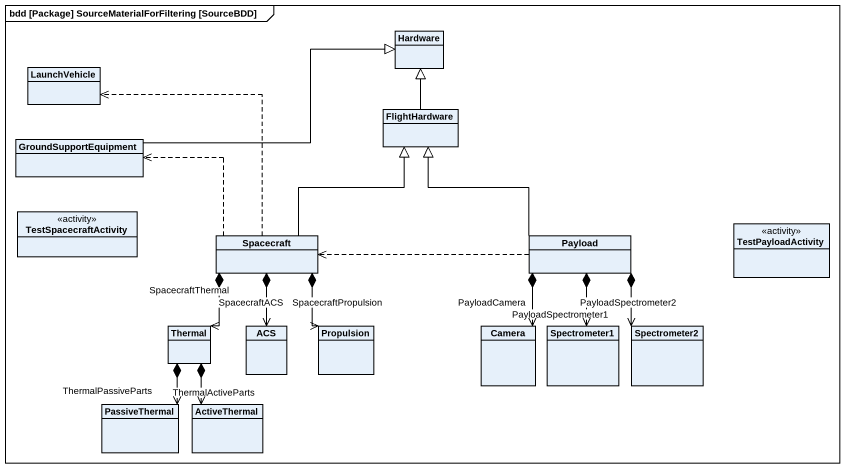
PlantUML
@startuml
mainframe bdd [Package] SourceMaterialForFiltering [SourceBDD]
hide circle
hide empty members
class Hardware
class LaunchVehicle
class FlightHardware
class GroundSupportEquipment
class TestSpacecraftActivity <<activity>>
class Spacecraft
class Payload
class TestPayloadActivity <<activity>>
class Thermal
class ACS
class Propulsion
class Camera
class Spectrometer1
class Spectrometer2
class PassiveThermal
class ActiveThermal
FlightHardware -up-|> Hardware
GroundSupportEquipment -right-|> Hardware
Spacecraft .up.> LaunchVehicle
Spacecraft -up-|> FlightHardware
Spacecraft .left.> GroundSupportEquipment
Spacecraft *--> "SpacecraftThermal" Thermal
Spacecraft *--> "SpacecraftACS" ACS
Spacecraft *--> "SpacecraftPropulsion" Propulsion
Payload -up-|> FlightHardware
Payload .left.> Spacecraft
Payload *--> "PayloadCamera" Camera
Payload *--> "PayloadSpectrometer1" Spectrometer1
Payload *--> "PayloadSpectrometer2" Spectrometer2
Thermal *--> "ThermalPassiveParts" PassiveThermal
Thermal *--> "ThermalActiveParts" ActiveThermal
@enduml
